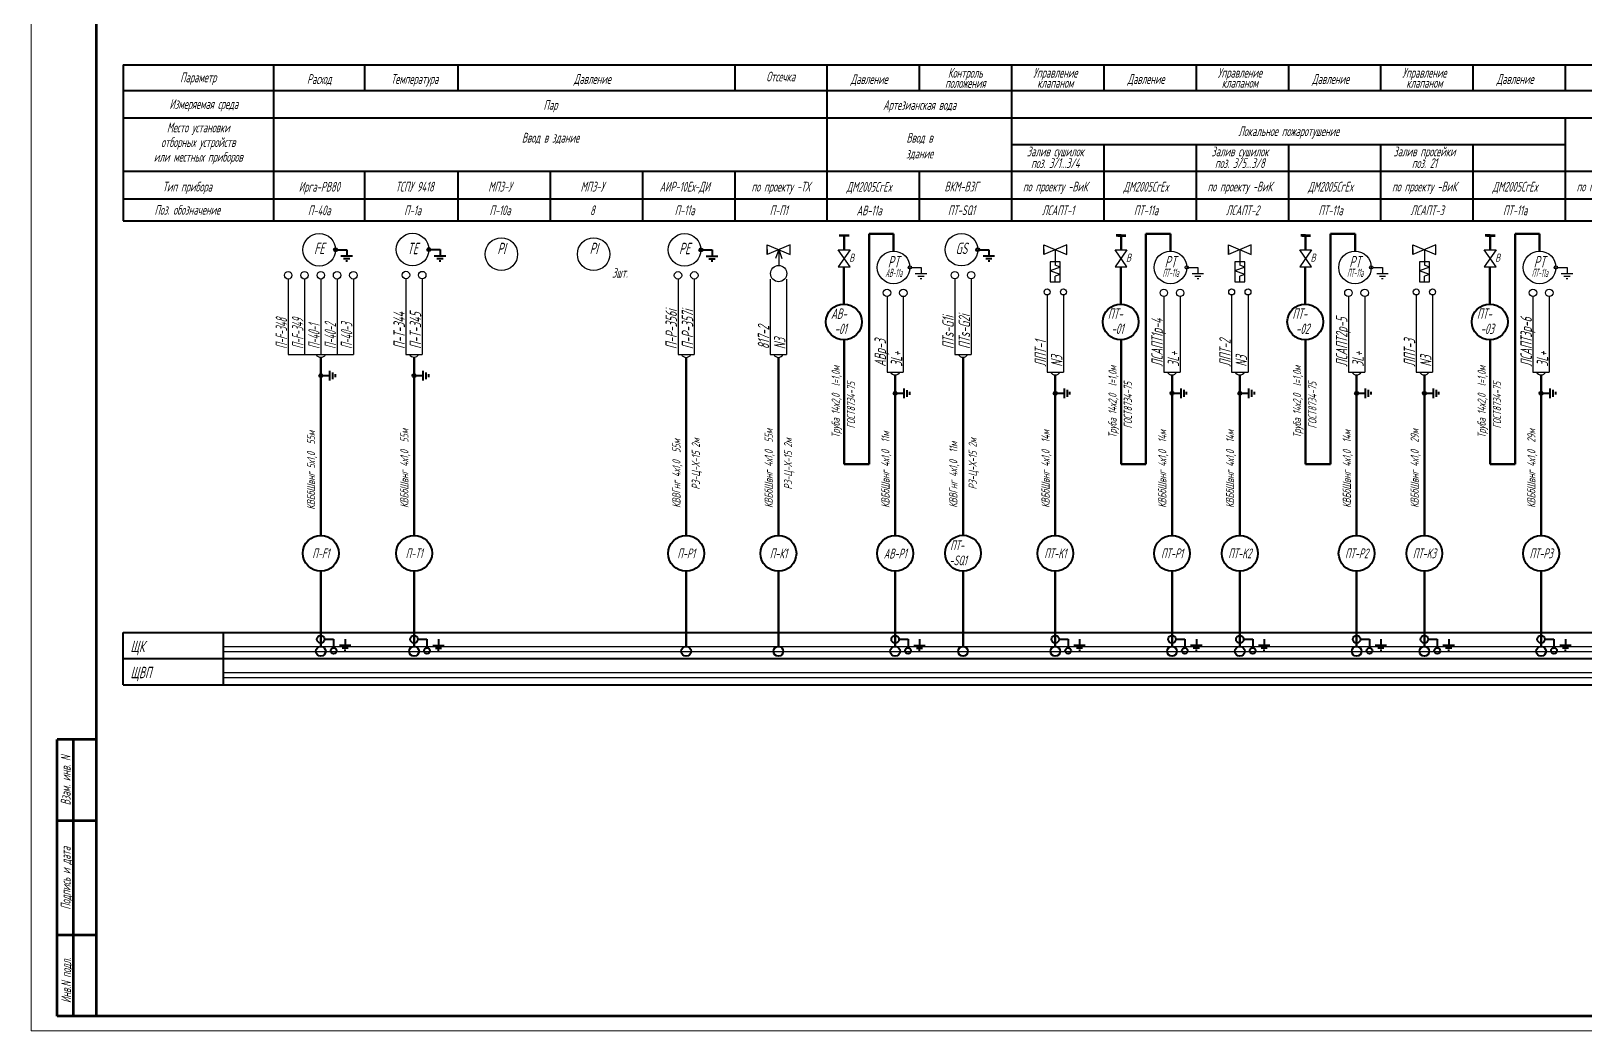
# Model space of a CAD drawing. Header units: millimetres. Extents: x -680 to 9204, y -4430 to 7779.
# Drawn here: x 2687.2 to 3164.2, y -2712.2 to -2405.2 of the extents above; entities that cross this region are included whole.
import ezdxf
from ezdxf.enums import TextEntityAlignment as Align

# ---------------------------------------------------------------- set-up
doc = ezdxf.new("R2010")
doc.units = ezdxf.units.MM
doc.layers.get('Defpoints').update_dxf_attribs({"color": 33})
for name, color, linetype, lineweight in [('text', 41, 'Continuous', 20), ('Арматура', 1, 'Continuous', 25), ('Датчики', 31, 'Continuous', 50), ('Земля', 233, 'Continuous', 40), ('Пн.кабель', 4, 'Continuous', 50), ('Таблица', 253, 'Continuous', 40), ('Текст_КИП', 2, 'Continuous', 25), ('Толст.рамка', 7, 'Continuous', 60), ('Тонк.рамка', 10, 'Continuous', 20), ('Щиты_пульты', 5, 'Continuous', 40), ('Эл.кабель', 2, 'Continuous', 50)]:
    doc.layers.add(name, color=color, linetype=linetype, lineweight=lineweight)
doc.layers.add('блок', color=7, linetype='Continuous')
doc.layers.add('ТЕКСТ', color=2, linetype='Continuous')
doc.styles.add('Simplex', font='simplex.shx', dxfattribs={"width": 0.7, "oblique": 15})

# ---------------------------------------------------------------- blocks, each defined once
blk = doc.blocks.new('Заземление')
for p, q in [((0, 0), (0, -1.99)), ((1.74, -1.99), (-1.77, -1.99)), ((0.92, -2.81), (-0.95, -2.81)), ((0.24, -3.5), (-0.27, -3.5))]:
    blk.add_line(p, q)
blk = doc.blocks.new('Вентиль горизонтальный')
at = {"layer": 'блок', "color": 0, "linetype": 'ByBlock', "lineweight": -3}
for p, q in [((8.7, 3), (0, -3)), ((0, 3), (8.7, -3)), ((0, -3), (0, 3)), ((8.7, -3), (8.7, 3))]:
    blk.add_line(p, q, dxfattribs=at)

msp = doc.modelspace()

# ---------------------------------------------------------------- linework, layer by layer
for p, q in [((3003.127, -2477.723), (3000.094, -2478.809)), ((3003.127, -2479.895), (3000.094, -2478.809)), ((3003.127, -2477.723), (3001.611, -2477.11)), ((3003.127, -2479.895), (3001.611, -2480.438)), ((3059.778, -2477.723), (3056.745, -2478.809)), ((3059.778, -2479.895), (3056.745, -2478.809)), ((3059.778, -2477.723), (3058.261, -2477.109)), ((3059.778, -2479.895), (3058.261, -2480.438)), ((3116.428, -2477.723), (3113.395, -2478.809)), ((3116.428, -2479.895), (3113.395, -2478.809)), ((3116.428, -2477.723), (3114.911, -2477.11)), ((3116.428, -2479.895), (3114.911, -2480.438)), ((2766.166, -2481.317), (2766.166, -2504.507)), ((2771.166, -2481.317), (2771.166, -2504.507)), ((2776.166, -2481.317), (2776.166, -2504.507)), ((2781.166, -2481.317), (2781.166, -2504.507)), ((2786.166, -2481.317), (2786.166, -2504.507)), ((2802.308, -2481.259), (2802.308, -2504.448)), ((2807.308, -2481.259), (2807.308, -2504.448)), ((2885.814, -2481.337), (2885.814, -2504.526)), ((2890.814, -2481.337), (2890.814, -2504.526)), ((2914.139, -2481.337), (2914.139, -2504.526)), ((2919.139, -2481.337), (2919.139, -2504.526)), ((2970.79, -2481.29), (2970.79, -2504.479)), ((2975.79, -2481.29), (2975.79, -2504.479)), ((3001.611, -2482.138), (3001.611, -2480.438)), ((3058.261, -2482.138), (3058.261, -2480.438)), ((3114.911, -2482.138), (3114.911, -2480.438)), ((2949.966, -2486.73), (2949.966, -2509.92)), ((2954.966, -2486.73), (2954.966, -2509.92)), ((2999.093, -2486.198), (2999.093, -2509.912)), ((3004.129, -2486.198), (3004.129, -2509.912)), ((3034.942, -2486.722), (3034.942, -2509.911)), ((3039.942, -2486.722), (3039.942, -2509.911)), ((3055.743, -2486.198), (3055.743, -2509.911)), ((3060.779, -2486.198), (3060.779, -2509.911)), ((3091.592, -2486.722), (3091.592, -2509.911)), ((3096.592, -2486.722), (3096.592, -2509.911)), ((3112.393, -2486.198), (3112.393, -2509.912)), ((3117.43, -2486.198), (3117.43, -2509.912)), ((3148.243, -2486.721), (3148.243, -2509.911)), ((3153.243, -2486.721), (3153.243, -2509.911)), ((2766.166, -2504.507), (2786.166, -2504.507)), ((2802.308, -2504.448), (2807.308, -2504.448)), ((2885.814, -2504.526), (2890.814, -2504.526)), ((2914.139, -2504.526), (2919.139, -2504.526)), ((2970.79, -2504.479), (2975.79, -2504.479)), ((2949.966, -2509.92), (2954.966, -2509.92)), ((2999.093, -2509.912), (3004.129, -2509.912)), ((3034.942, -2509.911), (3039.942, -2509.911)), ((3055.743, -2509.911), (3060.779, -2509.911)), ((3091.592, -2509.911), (3096.592, -2509.911)), ((3112.393, -2509.912), (3117.43, -2509.912)), ((3148.243, -2509.911), (3153.243, -2509.911))]:
    msp.add_line(p, q)
for points in [[(3003.127, -2476.072), (3000.094, -2476.072), (3000.094, -2482.138), (3003.127, -2482.138)], [(3059.778, -2476.072), (3056.745, -2476.072), (3056.745, -2482.138), (3059.778, -2482.138)], [(3116.428, -2476.072), (3113.395, -2476.072), (3113.395, -2482.138), (3116.428, -2482.138)]]:
    msp.add_lwpolyline(points, close=True)
at = {"lineweight": -3}
for centre in [(2766.166, -2480.17), (2771.166, -2480.17), (2776.166, -2480.17), (2781.166, -2480.17), (2786.166, -2480.17), (2802.308, -2480.09), (2807.308, -2480.112), (2885.814, -2480.19), (2890.814, -2480.19), (2970.79, -2480.143), (2975.79, -2480.143)]:
    msp.add_circle(centre, 1.147, dxfattribs=at)
for centre, radius in [((2949.966, -2485.561), 1.147), ((2954.966, -2485.583), 1.147), ((2999.093, -2485.289), 0.909), ((3004.129, -2485.289), 0.909), ((3034.942, -2485.553), 1.147), ((3039.942, -2485.575), 1.147), ((3055.743, -2485.289), 0.909), ((3060.779, -2485.289), 0.909), ((3091.592, -2485.553), 1.147), ((3096.592, -2485.575), 1.147), ((3112.393, -2485.289), 0.909), ((3117.43, -2485.289), 0.909), ((3148.243, -2485.553), 1.147), ((3153.243, -2485.574), 1.147)]:
    msp.add_circle(centre, radius)
for centre in [(2776.166, -2503.657), (2804.808, -2503.598), (2888.314, -2503.676), (2916.639, -2503.676), (2973.29, -2503.629), (2952.466, -2509.07), (3001.611, -2509.062), (3037.442, -2509.061), (3058.261, -2509.061), (3094.092, -2509.061), (3114.911, -2509.062), (3150.743, -2509.061)]:
    msp.add_arc(centre, 1.689, 210.20685, 329.79315)
at = {"layer": 'Defpoints', "ltscale": 0.3}
for p, q in [((2957.486, -2477.761), (2960.419, -2477.761)), ((3042.461, -2477.752), (3045.394, -2477.752)), ((3099.111, -2477.752), (3102.045, -2477.752)), ((3155.762, -2477.752), (3158.695, -2477.752))]:
    msp.add_line(p, q, dxfattribs=at)
at = {"layer": 'Defpoints'}
for p, q in [((2746.245, -2594.145), (3536.612, -2594.145)), ((2746.245, -2595.645), (3536.612, -2595.645)), ((2746.245, -2602.145), (3536.612, -2602.145)), ((2746.245, -2603.645), (3536.612, -2603.645))]:
    msp.add_line(p, q, dxfattribs=at)
for centre in [(2956.988, -2477.761), (3041.963, -2477.752), (3098.613, -2477.752), (3155.264, -2477.752)]:
    msp.add_circle(centre, 0.5, dxfattribs=at)
at = {"layer": 'Арматура'}
for p, q in [((2913.21, -2473.789), (2913.21, -2470.789)), ((2920.21, -2470.789), (2913.21, -2473.789)), ((2913.21, -2470.789), (2920.21, -2473.789)), ((2913.21, -2472.289), (2913.21, -2473.789)), ((2916.71, -2472.289), (2915.767, -2475.035)), ((2916.71, -2472.289), (2916.71, -2477.146)), ((2916.71, -2472.289), (2917.653, -2475.035)), ((2920.21, -2473.789), (2920.21, -2470.789)), ((2998.111, -2473.781), (2998.111, -2470.781)), ((3005.111, -2470.781), (2998.111, -2473.781)), ((2998.111, -2470.781), (3005.111, -2473.781)), ((2998.111, -2472.281), (2998.111, -2473.781)), ((3001.611, -2472.281), (3001.611, -2477.11)), ((3005.111, -2473.781), (3005.111, -2470.781)), ((3054.761, -2473.781), (3054.761, -2470.781)), ((3061.761, -2470.781), (3054.761, -2473.781)), ((3054.761, -2470.781), (3061.761, -2473.781)), ((3054.761, -2472.281), (3054.761, -2473.781)), ((3058.261, -2472.281), (3058.261, -2477.109)), ((3061.761, -2473.781), (3061.761, -2470.781)), ((3111.411, -2473.781), (3111.411, -2470.781)), ((3118.411, -2470.781), (3111.411, -2473.781)), ((3111.411, -2470.781), (3118.411, -2473.781)), ((3111.411, -2472.281), (3111.411, -2473.781)), ((3114.911, -2472.281), (3114.911, -2477.11)), ((3118.411, -2473.781), (3118.411, -2470.781))]:
    msp.add_line(p, q, dxfattribs=at)
msp.add_circle((2916.71, -2479.646), 2.5, dxfattribs=at)
at = {"layer": 'Датчики', "lineweight": 30}
for centre in [(2775.687, -2472.348), (2804.329, -2472.289), (2831.585, -2473.691), (2859.91, -2473.691), (2887.835, -2472.367), (2972.811, -2472.32), (2951.988, -2477.761), (3036.963, -2477.752), (3093.613, -2477.752), (3150.264, -2477.752)]:
    msp.add_circle(centre, 5, dxfattribs=at)
at = {"layer": 'Земля', "ltscale": 0.3}
for p, q in [((2781.185, -2472.348), (2784.118, -2472.348)), ((2809.827, -2472.289), (2812.76, -2472.289)), ((2893.333, -2472.367), (2896.266, -2472.367)), ((2978.309, -2472.32), (2981.242, -2472.32))]:
    msp.add_line(p, q, dxfattribs=at)
at = {"layer": 'Земля'}
for p, q in [((2776.672, -2510.96), (2778.965, -2510.96)), ((2776.672, -2510.96), (2778.965, -2510.96)), ((2778.965, -2512.441), (2778.965, -2509.479)), ((2778.965, -2512.441), (2778.965, -2509.479)), ((2779.882, -2511.951), (2779.882, -2509.968)), ((2779.882, -2512.04), (2779.882, -2510.056)), ((2780.645, -2511.405), (2780.645, -2510.515)), ((2780.645, -2511.405), (2780.645, -2510.515)), ((2805.314, -2510.96), (2807.607, -2510.96)), ((2805.314, -2510.96), (2807.607, -2510.96)), ((2807.607, -2512.441), (2807.607, -2509.479)), ((2807.607, -2512.441), (2807.607, -2509.479)), ((2808.524, -2511.951), (2808.524, -2509.968)), ((2808.524, -2512.04), (2808.524, -2510.056)), ((2809.287, -2511.405), (2809.287, -2510.515)), ((2809.287, -2511.405), (2809.287, -2510.515)), ((2952.966, -2516.383), (2955.259, -2516.383)), ((2952.966, -2516.383), (2955.259, -2516.383)), ((2955.259, -2517.864), (2955.259, -2514.902)), ((2955.259, -2517.864), (2955.259, -2514.902)), ((2956.176, -2517.375), (2956.176, -2515.392)), ((2956.176, -2517.464), (2956.176, -2515.48)), ((2956.939, -2516.828), (2956.939, -2515.938)), ((2956.939, -2516.828), (2956.939, -2515.938)), ((3002.111, -2516.375), (3004.404, -2516.375)), ((3002.111, -2516.375), (3004.404, -2516.375)), ((3004.404, -2517.856), (3004.404, -2514.895)), ((3004.404, -2517.856), (3004.404, -2514.895)), ((3005.32, -2517.367), (3005.32, -2515.384)), ((3005.32, -2517.456), (3005.32, -2515.472)), ((3006.083, -2516.82), (3006.083, -2515.93)), ((3006.083, -2516.82), (3006.083, -2515.93)), ((3037.942, -2516.375), (3040.235, -2516.375)), ((3037.942, -2516.375), (3040.235, -2516.375)), ((3040.235, -2517.856), (3040.235, -2514.894)), ((3040.235, -2517.856), (3040.235, -2514.894)), ((3041.152, -2517.367), (3041.152, -2515.383)), ((3041.152, -2517.455), (3041.152, -2515.472)), ((3041.915, -2516.82), (3041.915, -2515.93)), ((3041.915, -2516.82), (3041.915, -2515.93)), ((3058.761, -2516.375), (3061.054, -2516.375)), ((3058.761, -2516.375), (3061.054, -2516.375)), ((3061.054, -2517.856), (3061.054, -2514.894)), ((3061.054, -2517.856), (3061.054, -2514.894)), ((3061.971, -2517.367), (3061.971, -2515.383)), ((3061.971, -2517.455), (3061.971, -2515.472)), ((3062.734, -2516.82), (3062.734, -2515.93)), ((3062.734, -2516.82), (3062.734, -2515.93)), ((3094.592, -2516.375), (3096.885, -2516.375)), ((3094.592, -2516.375), (3096.885, -2516.375)), ((3096.885, -2517.856), (3096.885, -2514.894)), ((3096.885, -2517.856), (3096.885, -2514.894)), ((3097.802, -2517.367), (3097.802, -2515.383)), ((3097.802, -2517.455), (3097.802, -2515.472)), ((3098.565, -2516.82), (3098.565, -2515.93)), ((3098.565, -2516.82), (3098.565, -2515.93)), ((3115.411, -2516.375), (3117.704, -2516.375)), ((3115.411, -2516.375), (3117.704, -2516.375)), ((3117.704, -2517.856), (3117.704, -2514.895)), ((3117.704, -2517.856), (3117.704, -2514.895)), ((3118.621, -2517.367), (3118.621, -2515.384)), ((3118.621, -2517.456), (3118.621, -2515.472)), ((3119.384, -2516.82), (3119.384, -2515.93)), ((3119.384, -2516.82), (3119.384, -2515.93)), ((3151.243, -2516.374), (3153.536, -2516.374)), ((3151.243, -2516.374), (3153.536, -2516.374)), ((3153.536, -2517.855), (3153.536, -2514.894)), ((3153.536, -2517.855), (3153.536, -2514.894)), ((3154.452, -2517.366), (3154.452, -2515.383)), ((3154.452, -2517.455), (3154.452, -2515.471)), ((3155.215, -2516.82), (3155.215, -2515.929)), ((3155.215, -2516.82), (3155.215, -2515.929)), ((2777.336, -2591.913), (2780.114, -2591.913)), ((2780.114, -2591.913), (2780.114, -2594.553)), ((2805.979, -2591.92), (2808.756, -2591.92)), ((2808.756, -2591.92), (2808.756, -2594.559)), ((2953.637, -2591.92), (2956.414, -2591.92)), ((2956.414, -2591.92), (2956.414, -2594.559)), ((3002.782, -2591.912), (3005.559, -2591.912)), ((3005.559, -2591.912), (3005.559, -2594.551)), ((3038.613, -2591.912), (3041.39, -2591.912)), ((3041.39, -2591.912), (3041.39, -2594.551)), ((3059.432, -2591.912), (3062.209, -2591.912)), ((3062.209, -2591.912), (3062.209, -2594.551)), ((3095.263, -2591.912), (3098.04, -2591.912)), ((3098.04, -2591.912), (3098.04, -2594.551)), ((3116.082, -2591.912), (3118.859, -2591.912)), ((3118.859, -2591.912), (3118.859, -2594.551)), ((3151.913, -2591.911), (3154.691, -2591.911)), ((3154.691, -2591.911), (3154.691, -2594.55))]:
    msp.add_line(p, q, dxfattribs=at)
for centre, radius in [((2780.687, -2472.348), 0.5), ((2809.329, -2472.289), 0.5), ((2892.835, -2472.367), 0.5), ((2977.811, -2472.32), 0.5), ((2776.172, -2510.96), 0.5), ((2776.172, -2510.96), 0.5), ((2804.814, -2510.96), 0.5), ((2804.814, -2510.96), 0.5), ((2952.466, -2516.383), 0.5), ((2952.466, -2516.383), 0.5), ((3001.611, -2516.375), 0.5), ((3001.611, -2516.375), 0.5), ((3037.442, -2516.375), 0.5), ((3037.442, -2516.375), 0.5), ((3058.261, -2516.375), 0.5), ((3058.261, -2516.375), 0.5), ((3094.092, -2516.375), 0.5), ((3094.092, -2516.375), 0.5), ((3114.911, -2516.375), 0.5), ((3114.911, -2516.375), 0.5), ((3150.743, -2516.374), 0.5), ((3150.743, -2516.374), 0.5), ((2776.166, -2591.913), 1.171), ((2780.114, -2595.461), 0.909), ((2804.808, -2591.92), 1.171), ((2808.756, -2595.468), 0.909), ((2952.466, -2591.92), 1.171), ((2956.414, -2595.468), 0.909), ((3001.611, -2591.912), 1.171), ((3005.559, -2595.46), 0.909), ((3037.442, -2591.912), 1.171), ((3041.39, -2595.46), 0.909), ((3058.261, -2591.912), 1.171), ((3062.209, -2595.46), 0.909), ((3094.092, -2591.912), 1.171), ((3098.04, -2595.46), 0.909), ((3114.911, -2591.912), 1.171), ((3118.859, -2595.46), 0.909), ((3150.743, -2591.911), 1.171), ((3154.691, -2595.459), 0.909)]:
    msp.add_circle(centre, radius, dxfattribs=at)
at = {"layer": 'Пн.кабель'}
for p, q in [((2936.819, -2467.958), (2935.314, -2467.958)), ((2935.819, -2467.958), (2937.819, -2467.958)), ((2936.819, -2467.958), (2938.324, -2467.958)), ((2936.819, -2472.396), (2936.819, -2467.958)), ((2951.988, -2467.453), (2944.46, -2467.453)), ((2944.46, -2467.453), (2944.46, -2538.192)), ((2951.988, -2472.761), (2951.988, -2467.453)), ((3021.794, -2472.387), (3021.794, -2467.95)), ((3036.963, -2467.445), (3029.436, -2467.445)), ((3029.436, -2467.445), (3029.436, -2538.183)), ((3036.963, -2472.752), (3036.963, -2467.445)), ((3078.445, -2472.387), (3078.445, -2467.95)), ((3093.613, -2467.445), (3086.086, -2467.445)), ((3086.086, -2467.445), (3086.086, -2538.183)), ((3093.613, -2472.752), (3093.613, -2467.445)), ((3135.095, -2472.387), (3135.095, -2467.949)), ((3150.264, -2467.445), (3142.736, -2467.445)), ((3142.736, -2467.445), (3142.736, -2538.183)), ((3150.264, -2472.752), (3150.264, -2467.445)), ((2936.714, -2489.005), (2936.714, -2477.617)), ((3021.69, -2488.997), (3021.69, -2477.609)), ((3078.34, -2488.997), (3078.34, -2477.609)), ((3134.99, -2488.996), (3134.99, -2477.609)), ((2936.819, -2538.192), (2936.819, -2500.004)), ((3021.794, -2538.183), (3021.794, -2499.996)), ((3078.445, -2538.183), (3078.445, -2499.996)), ((3135.095, -2538.183), (3135.095, -2499.995)), ((2944.46, -2538.192), (2936.819, -2538.192)), ((3029.436, -2538.183), (3021.794, -2538.183)), ((3086.086, -2538.183), (3078.445, -2538.183)), ((3142.736, -2538.183), (3135.095, -2538.183))]:
    msp.add_line(p, q, dxfattribs=at)
at = {"layer": 'Пн.кабель', "lineweight": 40}
for centre in [(2936.714, -2494.505), (3021.69, -2494.497), (3078.34, -2494.497), (3134.99, -2494.496)]:
    msp.add_circle(centre, 5.5, dxfattribs=at)
at = {"layer": 'Таблица'}
for p, q in [((2715.547, -2415.537), (3536.613, -2415.525)), ((2715.547, -2415.537), (2715.547, -2463.432)), ((2761.684, -2415.536), (2761.684, -2463.426)), ((2789.689, -2423.448), (2789.689, -2415.536)), ((2818.335, -2423.448), (2818.335, -2415.535)), ((2903.31, -2423.448), (2903.31, -2415.534)), ((2931.635, -2463.426), (2931.635, -2415.534)), ((2959.96, -2423.448), (2959.96, -2415.534)), ((2988.286, -2463.426), (2988.286, -2415.533)), ((3016.611, -2423.448), (3016.611, -2415.533)), ((3044.936, -2423.448), (3044.936, -2415.532)), ((3073.261, -2423.448), (3073.261, -2415.532)), ((3101.586, -2423.448), (3101.586, -2415.532)), ((3129.911, -2423.448), (3129.911, -2415.531)), ((3158.237, -2423.448), (3158.237, -2415.531)), ((2715.547, -2423.448), (2761.684, -2423.448)), ((2761.684, -2423.448), (3536.613, -2423.448)), ((2715.547, -2431.838), (2761.684, -2431.838)), ((2761.684, -2431.838), (3536.613, -2431.838)), ((3158.237, -2463.426), (3158.237, -2431.829)), ((2988.286, -2439.996), (3158.237, -2439.996)), ((3016.611, -2463.426), (3016.611, -2439.996)), ((3044.936, -2463.426), (3044.936, -2439.996)), ((3073.261, -2463.426), (3073.261, -2439.996)), ((3101.586, -2463.426), (3101.586, -2439.996)), ((3129.911, -2463.426), (3129.911, -2439.996)), ((2715.547, -2448.17), (2761.684, -2448.17)), ((2761.684, -2448.17), (3536.613, -2448.17)), ((2789.689, -2463.426), (2789.689, -2448.17)), ((2818.335, -2463.426), (2818.335, -2448.17)), ((2846.66, -2463.426), (2846.66, -2448.17)), ((2874.985, -2463.426), (2874.985, -2448.17)), ((2903.31, -2463.426), (2903.31, -2448.17)), ((2959.96, -2463.426), (2959.96, -2448.17)), ((2715.547, -2456.692), (2761.684, -2456.692)), ((2761.684, -2456.692), (3536.613, -2456.692)), ((2715.547, -2463.426), (3536.613, -2463.426))]:
    msp.add_line(p, q, dxfattribs=at)
for centre in [(2776.166, -2595.637), (2804.808, -2595.637), (2888.314, -2595.637), (2916.639, -2595.637), (2952.466, -2595.637), (2973.29, -2595.628), (3001.611, -2595.629), (3037.442, -2595.628), (3058.261, -2595.628), (3094.092, -2595.628), (3114.911, -2595.629), (3150.743, -2595.628)]:
    msp.add_circle(centre, 1.5, dxfattribs=at)
at = {"layer": 'Толст.рамка'}
for p, q in [((2707.235, -2123.151), (2707.235, -2707.654)), ((3021.794, -2467.95), (3020.289, -2467.95)), ((3020.794, -2467.95), (3022.794, -2467.95)), ((3021.794, -2467.95), (3023.3, -2467.95)), ((3078.445, -2467.95), (3076.939, -2467.95)), ((3077.445, -2467.95), (3079.445, -2467.95)), ((3078.445, -2467.95), (3079.95, -2467.95)), ((3135.095, -2467.949), (3133.59, -2467.949)), ((3134.095, -2467.949), (3136.095, -2467.949)), ((3135.095, -2467.949), (3136.6, -2467.949)), ((3589.877, -2707.654), (2707.235, -2707.654))]:
    msp.add_line(p, q, dxfattribs=at)
at = {"layer": 'Толст.рамка', "lineweight": 60}
for p, q in [((2695.235, -2707.654), (2695.235, -2622.654)), ((2707.235, -2622.654), (2695.235, -2622.654)), ((2700.235, -2707.654), (2700.235, -2622.654)), ((2707.235, -2647.654), (2695.235, -2647.654)), ((2695.235, -2682.654), (2707.235, -2682.654)), ((2707.235, -2707.654), (2695.235, -2707.654))]:
    msp.add_line(p, q, dxfattribs=at)
at = {"layer": 'Тонк.рамка'}
for q in [(2687.235, -2118.151), (3645.415, -2712.151)]:
    msp.add_line((2687.235, -2712.151), q, dxfattribs=at)
at = {"layer": 'Щиты_пульты'}
for p, q in [((2715.547, -2589.851), (3536.613, -2589.851)), ((2715.547, -2597.851), (2715.547, -2589.851)), ((2746.245, -2589.851), (2746.245, -2597.851)), ((2715.547, -2597.851), (3536.612, -2597.851)), ((2715.547, -2605.851), (2715.547, -2597.851)), ((2746.245, -2597.851), (2746.244, -2605.851)), ((2715.547, -2605.851), (3536.612, -2605.851))]:
    msp.add_line(p, q, dxfattribs=at)
at = {"layer": 'Эл.кабель'}
for p, q in [((2776.166, -2505.346), (2776.166, -2560.023)), ((2804.808, -2505.287), (2804.808, -2560.023)), ((2888.314, -2505.365), (2888.314, -2560.043)), ((2916.639, -2505.365), (2916.639, -2560.043)), ((2973.29, -2505.318), (2973.29, -2559.996)), ((2952.466, -2510.759), (2952.466, -2560.043)), ((3001.611, -2510.751), (3001.611, -2560.035)), ((3037.442, -2510.751), (3037.442, -2560.034)), ((3058.261, -2510.751), (3058.261, -2560.034)), ((3094.092, -2510.751), (3094.092, -2560.034)), ((3114.911, -2510.751), (3114.911, -2560.035)), ((3150.743, -2510.75), (3150.743, -2560.034)), ((2776.166, -2571.023), (2776.166, -2594.137)), ((2804.808, -2571.023), (2804.808, -2594.137)), ((2888.314, -2571.043), (2888.314, -2594.137)), ((2916.639, -2571.043), (2916.639, -2594.137)), ((2952.466, -2571.043), (2952.466, -2594.137)), ((2973.29, -2570.996), (2973.29, -2594.128)), ((3001.611, -2571.035), (3001.611, -2594.129)), ((3037.442, -2571.034), (3037.442, -2594.128)), ((3058.261, -2571.034), (3058.261, -2594.128)), ((3094.092, -2571.034), (3094.092, -2594.128)), ((3114.911, -2571.035), (3114.911, -2594.129)), ((3150.743, -2571.034), (3150.743, -2594.128))]:
    msp.add_line(p, q, dxfattribs=at)
at = {"layer": 'Эл.кабель', "lineweight": 40}
for centre in [(2776.166, -2565.523), (2804.808, -2565.523), (2888.314, -2565.543), (2916.639, -2565.543), (2952.466, -2565.543), (2973.29, -2565.496), (3001.611, -2565.535), (3037.442, -2565.534), (3058.261, -2565.534), (3094.092, -2565.534), (3114.911, -2565.535), (3150.743, -2565.534)]:
    msp.add_circle(centre, 5.5, dxfattribs=at)

# ---------------------------------------------------------------- block references
at = {"layer": 'Defpoints'}
for p in [(2960.419, -2477.761), (3045.394, -2477.752), (3102.045, -2477.752), (3158.695, -2477.752)]:
    msp.add_blockref('Заземление', p, dxfattribs=at)
at = {"layer": 'Арматура', "xscale": -0.599999999999909, "yscale": 0.599999999999909, "zscale": 0.6000000000000001, "rotation": 270}
for p in [(2936.819, -2477.617), (3021.794, -2477.609), (3078.445, -2477.609), (3135.095, -2477.609)]:
    msp.add_blockref('Вентиль горизонтальный', p, dxfattribs=at)
at = {"layer": 'Земля'}
for p in [(2784.118, -2472.348), (2812.76, -2472.289), (2896.266, -2472.367), (2981.242, -2472.32), (2783.644, -2591.883), (2812.287, -2591.89), (2959.945, -2591.89), (3009.089, -2591.882), (3044.92, -2591.882), (3065.74, -2591.882), (3101.571, -2591.882), (3122.39, -2591.882), (3158.221, -2591.881)]:
    msp.add_blockref('Заземление', p, dxfattribs=at)

# ---------------------------------------------------------------- texts
at = {"style": 'Simplex', "oblique": 15, "width": 0.6}
for s, height, p in [('В', 2.5, (2938.349, -2476.034)), ('В', 2.5, (3023.325, -2476.026)), ('В', 2.5, (3079.975, -2476.026)), ('В', 2.5, (3136.625, -2476.026)), ('АВ-', 3.2, (2932.757, -2493.561)), ('ПТ-', 3.2, (3017.732, -2493.552)), ('ПТ-', 3.2, (3074.382, -2493.552)), ('ПТ-', 3.2, (3131.033, -2493.552)), ('-01', 3.2, (2933.832, -2498.207)), ('-01', 3.2, (3018.807, -2498.198)), ('-02', 3.2, (3075.457, -2498.198)), ('-03', 3.2, (3132.108, -2498.198)), ('ПТ-', 3, (2969.332, -2564.551)), ('-SQ1', 3, (2969.092, -2569.197))]:
    msp.add_text(s, height=height, dxfattribs=at).set_placement(p)
at = {"lineweight": -3, "style": 'Simplex', "oblique": 15}
for s, width, p in [('П-F-348', 0.45, (2765.831, -2502.788)), ('П-F-349', 0.45, (2770.831, -2502.788)), ('П-Т-344', 0.6, (2801.973, -2502.788)), ('П-Т-345', 0.6, (2806.973, -2502.788)), ('П-Р-356i', 0.6, (2885.48, -2502.866)), ('П-Р-357i', 0.6, (2890.48, -2502.866)), ('ПТs-G1i', 0.6, (2970.455, -2502.819)), ('ПТs-G2i', 0.6, (2975.455, -2502.819)), ('ЛСАПТ1p-4', 0.6, (3034.607, -2508.251)), ('ЛСАПТ2p-5', 0.6, (3091.258, -2508.251)), ('ЛСАПТ3p-6', 0.6, (3147.908, -2508.251)), ('П-40-1', 0.45, (2775.831, -2502.788)), ('П-40-2', 0.45, (2780.831, -2502.788)), ('П-40-3', 0.45, (2785.831, -2502.788)), ('817-2', 0.6, (2913.805, -2502.866)), ('N3', 0.6, (2918.805, -2502.866)), ('АВp-3', 0.6, (2949.632, -2508.259)), ('ЛПТ-2', 0.6, (3055.445, -2508.251)), ('ЛПТ-3', 0.6, (3112.095, -2508.252)), ('3L+', 0.6, (2954.632, -2508.259)), ('ЛПТ-1', 0.6, (2998.794, -2508.252)), ('3L+', 0.6, (3039.607, -2508.251)), ('3L+', 0.6, (3096.258, -2508.251)), ('3L+', 0.6, (3152.908, -2508.251)), ('N3', 0.6, (3003.794, -2508.252)), ('N3', 0.6, (3060.445, -2508.251)), ('N3', 0.6, (3117.095, -2508.252))]:
    msp.add_text(s, height=3.5, rotation=90, dxfattribs=dict(at, width=width)).set_placement(p)
at = {"style": 'Simplex', "oblique": 15, "width": 0.6}
for s, p in [('Труба 14х2,0  l=1,0м', (2935.45, -2530.091)), ('Труба 14х2,0  l=1,0м', (3020.425, -2530.083)), ('Труба 14х2,0  l=1,0м', (3077.076, -2530.083)), ('Труба 14х2,0  l=1,0м', (3133.726, -2530.083)), ('ГОСТ8734-75', (2940.17, -2527.218)), ('ГОСТ8734-75', (3025.146, -2527.21)), ('ГОСТ8734-75', (3081.796, -2527.21)), ('ГОСТ8734-75', (3138.446, -2527.209))]:
    msp.add_text(s, height=2.5, rotation=90, dxfattribs=at).set_placement(p)
for s, p in [('П-F1', (2776.166, -2565.523)), ('П-Т1', (2804.808, -2565.523)), ('П-P1', (2888.314, -2565.543)), ('П-К1', (2916.639, -2565.543)), ('АВ-Р1', (2952.466, -2565.621)), ('ПТ-K1', (3001.611, -2565.535)), ('ПТ-Р1', (3037.442, -2565.534)), ('ПТ-K2', (3058.261, -2565.534)), ('ПТ-P2', (3094.092, -2565.534)), ('ПТ-K3', (3114.911, -2565.535)), ('ПТ-P3', (3150.743, -2565.534))]:
    msp.add_text(s, height=3, dxfattribs=at).set_placement(p, align=Align.MIDDLE)
at = {"layer": 'text', "color": 2, "style": 'Simplex', "oblique": 15, "width": 0.6}
for s, p in [('КВБбШвнг 5х1,0  55м', (2774.426, -2552.162)), ('КВБбШвнг 4х1,0  55м', (2803.068, -2551.603)), ('КВБбШвнг 4х1,0  55м', (2914.9, -2551.603)), ('КВБбШвнг 4х1,0  11м', (2950.727, -2551.603))]:
    msp.add_text(s, height=2.5, rotation=90, dxfattribs=at).set_placement(p)
at = {"layer": 'text', "color": 1, "style": 'Simplex', "oblique": 15, "width": 0.6}
for s, p in [('КВБбШвнг 4х1,0  14м', (2999.871, -2551.595)), ('КВБбШвнг 4х1,0  14м', (3035.702, -2551.595)), ('КВБбШвнг 4х1,0  14м', (3056.521, -2551.595)), ('КВБбШвнг 4х1,0  14м', (3092.353, -2551.595)), ('КВБбШвнг 4х1,0  29м', (3113.172, -2551.595)), ('КВБбШвнг 4х1,0  29м', (3149.003, -2551.594))]:
    msp.add_text(s, height=2.5, rotation=90, dxfattribs=at).set_placement(p)
at = {"layer": 'text', "color": 3, "style": 'Simplex', "oblique": 15, "width": 0.6}
for s, p in [('КВВГнг 4х1,0  55м', (2886.575, -2551.603)), ('КВВГнг 4х1,0  11м', (2971.552, -2551.556))]:
    msp.add_text(s, height=2.5, rotation=90, dxfattribs=at).set_placement(p)
at = {"layer": 'ТЕКСТ', "style": 'Simplex', "oblique": 15, "width": 0.6}
for p in [(2892.525, -2545.976), (2920.85, -2545.976), (2977.502, -2545.929)]:
    msp.add_text('РЗ-Ц-Х-15 2м', height=2.5, rotation=90, dxfattribs=at).set_placement(p)
at = {"layer": 'Текст_КИП', "style": 'Simplex', "oblique": 15, "width": 0.6}
for s, p in [('Параметр', (2738.547, -2420.93)), ('Отсечка', (2917.341, -2420.668)), ('Контроль', (2973.991, -2419.532)), ('Управление', (3001.611, -2419.493)), ('Управление', (3058.261, -2419.489)), ('Управление', (3114.911, -2419.489)), ('Температура', (2804.959, -2421.403)), ('Давление', (2859.51, -2421.403)), ('положения', (2973.991, -2422.656)), ('клапаном', (3001.611, -2422.617)), ('клапаном', (3058.261, -2422.613)), ('клапаном', (3114.911, -2422.613)), ('Измеряемая среда', (2740.249, -2429.087)), ('Пар', (2846.66, -2429.365)), ('Артезианская вода', (2959.96, -2429.384)), ('Место установки', (2738.547, -2436.312)), ('Ввод в здание', (2846.66, -2439.433)), ('Ввод в', (2959.96, -2439.452)), ('Локальное пожаротушение', (3073.261, -2437.438)), ('отборных устройств', (2738.547, -2440.812)), ('здание', (2959.96, -2444.309)), ('Залив сушилок', (3001.611, -2443.664)), ('Залив сушилок', (3058.261, -2443.664)), ('Залив просейки', (3114.911, -2443.664)), ('или местных приборов', (2738.547, -2445.312)), ('поз. 3/1...3/4', (3001.611, -2447.234)), ('поз. 3/5...3/8', (3058.261, -2447.234)), ('поз. 21', (3114.911, -2447.234)), ('Тип прибора', (2735.178, -2454.461)), ('ТСПУ 9418', (2804.959, -2454.475)), ('МП3-У', (2831.185, -2454.475)), ('МП3-У', (2859.51, -2454.475)), ('АИР-10Ех-ДИ', (2887.835, -2454.475)), ('по проекту -ТХ', (2917.341, -2454.475)), ('ВКМ-ВЗГ', (2972.811, -2454.448)), ('по проекту -ВиК', (3001.611, -2454.445)), ('по проекту -ВиК', (3058.261, -2454.442)), ('по проекту -ВиК', (3114.911, -2454.442)), ('по проекту -ВиК', (3171.562, -2454.442)), ('Поз. обозначение', (2735.178, -2461.581)), ('П-1а', (2804.329, -2461.721)), ('П-10а', (2831.185, -2461.721)), ('8', (2859.51, -2461.721)), ('П-11а', (2887.835, -2461.721)), ('П-П1', (2916.71, -2461.721)), ('ПТ-SQ1', (2972.811, -2461.693)), ('ЛСАПТ-1', (3002.448, -2461.721)), ('ЛСАПТ-2', (3059.099, -2461.721)), ('ЛСАПТ-3', (3115.749, -2461.721)), ('3шт.', (2867.962, -2480.905))]:
    msp.add_text(s, height=3, dxfattribs=at).set_placement(p, align=Align.CENTER)
at = {"layer": 'Текст_КИП', "color": 6, "style": 'Simplex', "oblique": 15, "width": 0.6}
for s, p in [('Расход', (2775.687, -2421.423)), ('Давление', (2944.486, -2421.461)), ('Давление', (3029.461, -2421.415)), ('Давление', (3086.111, -2421.415)), ('Давление', (3142.762, -2421.414)), ('Ирга-РВ80', (2775.687, -2454.495)), ('ДМ2005СгEx', (2944.486, -2454.533)), ('ДМ2005СгEx', (3029.461, -2454.486)), ('ДМ2005СгEx', (3086.111, -2454.486)), ('ДМ2005СгEx', (3142.762, -2454.486)), ('П-40а', (2775.687, -2461.74)), ('АВ-11а', (2944.486, -2461.778)), ('ПТ-11а', (3029.461, -2461.732)), ('ПТ-11а', (3086.111, -2461.732)), ('ПТ-11а', (3142.762, -2461.732))]:
    msp.add_text(s, height=3, dxfattribs=at).set_placement(p, align=Align.CENTER)
at = {"layer": 'Текст_КИП', "lineweight": 30, "style": 'Simplex', "oblique": 15, "width": 0.6}
for s, p in [('FЕ', (2775.687, -2473.676)), ('TЕ', (2804.329, -2473.695)), ('РI', (2831.585, -2473.695)), ('РI', (2859.91, -2473.695)), ('PЕ', (2887.835, -2473.695)), ('GS', (2972.811, -2473.648)), ('PT', (2951.988, -2477.761)), ('PT', (3036.963, -2477.752)), ('PT', (3093.613, -2477.752)), ('PT', (3150.264, -2477.752))]:
    msp.add_text(s, height=3.5, dxfattribs=at).set_placement(p, align=Align.CENTER)
at = {"layer": 'Текст_КИП', "color": 4, "style": 'Simplex', "oblique": 15, "width": 0.4}
for s, p in [('АВ-11а', (2952.038, -2480.667)), ('ПТ-11а', (3037.013, -2480.667)), ('ПТ-11а', (3093.664, -2480.667)), ('ПТ-11а', (3150.314, -2480.666))]:
    msp.add_text(s, height=2.5, dxfattribs=at).set_placement(p, align=Align.CENTER)
at = {"layer": 'Текст_КИП', "style": 'Simplex', "oblique": 15, "width": 0.6}
for s, p in [('ЩК', (2717.744, -2595.863)), ('ЩВП', (2717.744, -2603.863))]:
    msp.add_text(s, height=3.5, dxfattribs=at).set_placement(p)
at = {"layer": 'Текст_КИП', "ltscale": 0.02, "style": 'Simplex', "oblique": 15, "width": 0.6}
for s, p in [('Взам. инв. N', (2699.366, -2635.283)), ('Подпись и дата', (2699.366, -2665.283)), ('Инв.N подл.', (2699.502, -2696.655))]:
    msp.add_text(s, height=3, rotation=90, dxfattribs=at).set_placement(p, align=Align.CENTER)

doc.saveas('drawing.dxf')
